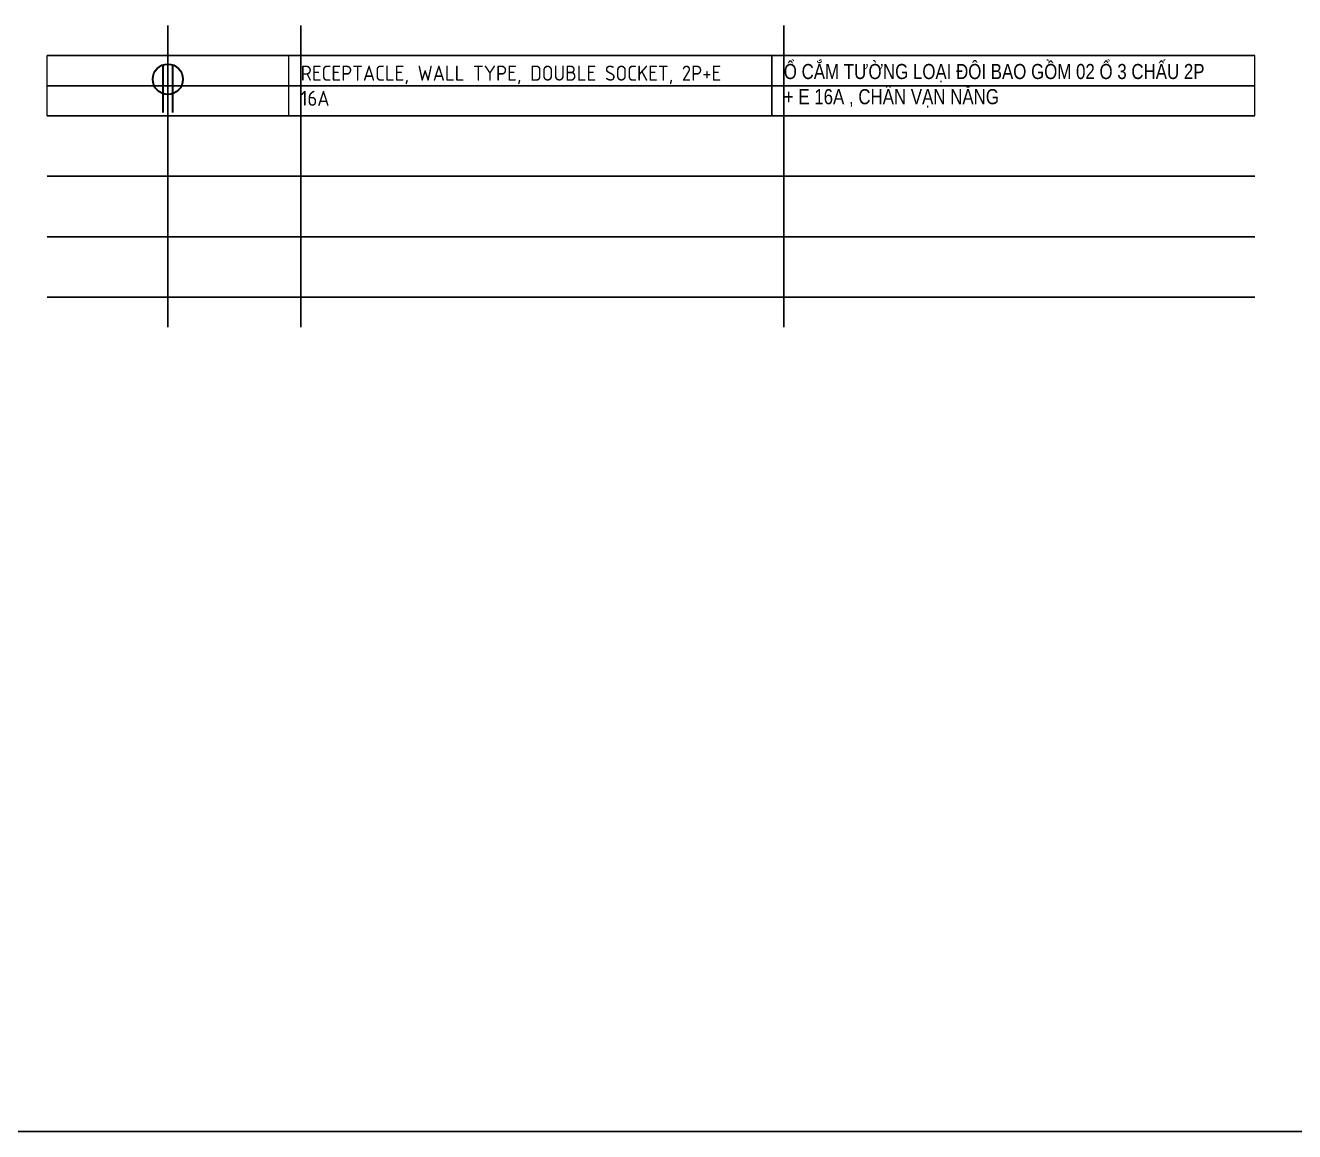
# Model space of a CAD drawing. Header units: millimetres. Extents: x -197 to 1453, y -101 to 618.
# Drawn here: x 941.6 to 1151.8, y -101.4 to 81.8 of the extents above; entities that cross this region are included whole.
import ezdxf

# ---------------------------------------------------------------- set-up
doc = ezdxf.new("R2010")
doc.units = ezdxf.units.MM
doc.layers.add('HC-B_EC0-112 ZONE B-TELEPHONE & DATA SYSTEM SCHEMATIC (200529)$0$GEC-E-POWR-EQPM', color=6, linetype='Continuous', lineweight=35)
for name, color, linetype in [('HC-B_EC0-112 ZONE B-TELEPHONE & DATA SYSTEM SCHEMATIC (200529)$0$GEC-G-ANNO-TEXT-EN', 7, 'Continuous'), ('HC-B_EC0-112 ZONE B-TELEPHONE & DATA SYSTEM SCHEMATIC (200529)$0$GEC-G-ANNO-TEXT-VN', 7, 'Continuous'), ('HC-B_EC0-112 ZONE B-TELEPHONE & DATA SYSTEM SCHEMATIC (200529)$0$xx-219010_E-00_Data & Tel Legends$0$GEC-G-ANNO-TEXT-VN', 7, 'Continuous')]:
    doc.layers.add(name, color=color, linetype=linetype)
doc.layers.add('HC-B_EC0-112 ZONE B-TELEPHONE & DATA SYSTEM SCHEMATIC (200529)$0$GEC-G-LEGENDS-EXT LINES', color=251, linetype='Continuous', plot=False)
doc.layers.add('HC-B_EC0-112 ZONE B-TELEPHONE & DATA SYSTEM SCHEMATIC (200529)$0$xx-219010_E-00_Data & Tel Legends$0$GEC-G-LEGENDS-EXT LINES', color=251, linetype='Continuous', plot=False)
doc.layers.add('HC-B_EC0-112 ZONE B-TELEPHONE & DATA SYSTEM SCHEMATIC (200529)$0$GEC-G-LEGENDS-LINES', color=1, linetype='Continuous', lineweight=20, plot=False)
doc.styles.add('HC-B_EC0-112 ZONE B-TELEPHONE & DATA SYSTEM SCHEMATIC (200529)$0$GEC-EN_Text Style-2.5mm-Isocp', font='isocp.shx', dxfattribs={"height": 2.5})
doc.styles.add('HC-B_EC0-112 ZONE B-TELEPHONE & DATA SYSTEM SCHEMATIC (200529)$0$GEC-EN_Text Style-2.5mm-Isocp_Annotative', font='isocp.shx', dxfattribs={"height": 2.5})
doc.styles.add('HC-B_EC0-112 ZONE B-TELEPHONE & DATA SYSTEM SCHEMATIC (200529)$0$GEC-VN_Text Style-Arial-2.5mm-WF0.8', font='arial_0.ttf', dxfattribs={"width": 0.8, "height": 2.5})

# ---------------------------------------------------------------- blocks, each defined once
blk = doc.blocks.new('HC-B_EC0-112 ZONE B-TELEPHONE & DATA SYSTEM SCHEMATIC (200529)$0$xx-219010_E-00_Data & Tel Legends$0$GEC-G_LEGENDS-LINES')
at = {"layer": 'HC-B_EC0-112 ZONE B-TELEPHONE & DATA SYSTEM SCHEMATIC (200529)$0$xx-219010_E-00_Data & Tel Legends$0$GEC-G-LEGENDS-EXT LINES'}
for p, q in [((2, -10), (2, 0)), ((0, -5), (80, -5))]:
    blk.add_line(p, q, dxfattribs=at)
blk = doc.blocks.new('HC-B_EC0-112 ZONE B-TELEPHONE & DATA SYSTEM SCHEMATIC (200529)$0$xx-219010_E-00_Data & Tel Legends$0$GEC-G_LEGENDS-LINES.1')
at = {"layer": 'HC-B_EC0-112 ZONE B-TELEPHONE & DATA SYSTEM SCHEMATIC (200529)$0$xx-219010_E-00_Data & Tel Legends$0$GEC-G-LEGENDS-EXT LINES'}
for p, q in [((20, -10), (20, 0)), ((0, -5), (40, -5))]:
    blk.add_line(p, q, dxfattribs=at)
blk = doc.blocks.new('HC-B_EC0-112 ZONE B-TELEPHONE & DATA SYSTEM SCHEMATIC (200529)$0$xx-219010_E-00_Data & Tel Legends')
at = {"layer": 'HC-B_EC0-112 ZONE B-TELEPHONE & DATA SYSTEM SCHEMATIC (200529)$0$xx-219010_E-00_Data & Tel Legends$0$GEC-G-ANNO-TEXT-VN'}
for name, p in [('HC-B_EC0-112 ZONE B-TELEPHONE & DATA SYSTEM SCHEMATIC (200529)$0$xx-219010_E-00_Data & Tel Legends$0$GEC-G_LEGENDS-LINES.1', (0, -136.21)), ('HC-B_EC0-112 ZONE B-TELEPHONE & DATA SYSTEM SCHEMATIC (200529)$0$xx-219010_E-00_Data & Tel Legends$0$GEC-G_LEGENDS-LINES', (40, -136.21)), ('HC-B_EC0-112 ZONE B-TELEPHONE & DATA SYSTEM SCHEMATIC (200529)$0$xx-219010_E-00_Data & Tel Legends$0$GEC-G_LEGENDS-LINES', (120, -136.21)), ('HC-B_EC0-112 ZONE B-TELEPHONE & DATA SYSTEM SCHEMATIC (200529)$0$xx-219010_E-00_Data & Tel Legends$0$GEC-G_LEGENDS-LINES.1', (0, -146.21)), ('HC-B_EC0-112 ZONE B-TELEPHONE & DATA SYSTEM SCHEMATIC (200529)$0$xx-219010_E-00_Data & Tel Legends$0$GEC-G_LEGENDS-LINES', (40, -146.21)), ('HC-B_EC0-112 ZONE B-TELEPHONE & DATA SYSTEM SCHEMATIC (200529)$0$xx-219010_E-00_Data & Tel Legends$0$GEC-G_LEGENDS-LINES', (120, -146.21)), ('HC-B_EC0-112 ZONE B-TELEPHONE & DATA SYSTEM SCHEMATIC (200529)$0$xx-219010_E-00_Data & Tel Legends$0$GEC-G_LEGENDS-LINES.1', (0, -156.21)), ('HC-B_EC0-112 ZONE B-TELEPHONE & DATA SYSTEM SCHEMATIC (200529)$0$xx-219010_E-00_Data & Tel Legends$0$GEC-G_LEGENDS-LINES', (40, -156.21)), ('HC-B_EC0-112 ZONE B-TELEPHONE & DATA SYSTEM SCHEMATIC (200529)$0$xx-219010_E-00_Data & Tel Legends$0$GEC-G_LEGENDS-LINES', (120, -156.21)), ('HC-B_EC0-112 ZONE B-TELEPHONE & DATA SYSTEM SCHEMATIC (200529)$0$xx-219010_E-00_Data & Tel Legends$0$GEC-G_LEGENDS-LINES.1', (0, -166.21)), ('HC-B_EC0-112 ZONE B-TELEPHONE & DATA SYSTEM SCHEMATIC (200529)$0$xx-219010_E-00_Data & Tel Legends$0$GEC-G_LEGENDS-LINES', (40, -166.21)), ('HC-B_EC0-112 ZONE B-TELEPHONE & DATA SYSTEM SCHEMATIC (200529)$0$xx-219010_E-00_Data & Tel Legends$0$GEC-G_LEGENDS-LINES', (120, -166.21)), ('HC-B_EC0-112 ZONE B-TELEPHONE & DATA SYSTEM SCHEMATIC (200529)$0$xx-219010_E-00_Data & Tel Legends$0$GEC-G_LEGENDS-LINES.1', (0, -176.21)), ('HC-B_EC0-112 ZONE B-TELEPHONE & DATA SYSTEM SCHEMATIC (200529)$0$xx-219010_E-00_Data & Tel Legends$0$GEC-G_LEGENDS-LINES', (40, -176.21)), ('HC-B_EC0-112 ZONE B-TELEPHONE & DATA SYSTEM SCHEMATIC (200529)$0$xx-219010_E-00_Data & Tel Legends$0$GEC-G_LEGENDS-LINES', (120, -176.21))]:
    blk.add_blockref(name, p, dxfattribs=at)
blk = doc.blocks.new('HC-B_EC0-112 ZONE B-TELEPHONE & DATA SYSTEM SCHEMATIC (200529)$0$GEC-G_LEGENDS-LINES')
at = {"layer": 'HC-B_EC0-112 ZONE B-TELEPHONE & DATA SYSTEM SCHEMATIC (200529)$0$GEC-G-LEGENDS-EXT LINES'}
for p, q in [((2, -10), (2, 0)), ((0, -5), (80, -5))]:
    blk.add_line(p, q, dxfattribs=at)
at = {"layer": 'HC-B_EC0-112 ZONE B-TELEPHONE & DATA SYSTEM SCHEMATIC (200529)$0$GEC-G-LEGENDS-LINES'}
blk.add_lwpolyline([(0, -10), (80, -10), (80, 0), (0, 0)], close=True, dxfattribs=at)
blk = doc.blocks.new('HC-B_EC0-112 ZONE B-TELEPHONE & DATA SYSTEM SCHEMATIC (200529)$0$GEC-G_LEGENDS-LINES.1')
at = {"layer": 'HC-B_EC0-112 ZONE B-TELEPHONE & DATA SYSTEM SCHEMATIC (200529)$0$GEC-G-LEGENDS-EXT LINES'}
for p, q in [((20, -10), (20, 0)), ((0, -5), (40, -5))]:
    blk.add_line(p, q, dxfattribs=at)
at = {"layer": 'HC-B_EC0-112 ZONE B-TELEPHONE & DATA SYSTEM SCHEMATIC (200529)$0$GEC-G-LEGENDS-LINES'}
blk.add_lwpolyline([(0, 0), (40, 0), (40, -10), (0, -10)], close=True, dxfattribs=at)
blk = doc.blocks.new('HC-B_EC0-112 ZONE B-TELEPHONE & DATA SYSTEM SCHEMATIC (200529)$0$GEC-E_REC-DUPLEX-WALL')
for p, q in [((-0.8, 0), (-0.8, 7.86)), ((0.8, 0), (0.8, 7.86))]:
    blk.add_line(p, q)
blk.add_circle((0, 5.49), 2.5)
at = {"color": 7, "style": 'HC-B_EC0-112 ZONE B-TELEPHONE & DATA SYSTEM SCHEMATIC (200529)$0$GEC-EN_Text Style-2.5mm-Isocp_Annotative'}
for tag, p in [('GEC-NAME', (6.14, 10.07)), ('DESCRIPTION-1', (6.14, 6.57)), ('DESCRIPTION-2', (6.14, 3.07)), ('SPARE', (6.14, -0.43))]:
    blk.add_attdef(tag, p, '', height=2.5, dxfattribs=at)
blk = doc.blocks.new('*U183')
at = {"layer": 'HC-B_EC0-112 ZONE B-TELEPHONE & DATA SYSTEM SCHEMATIC (200529)$0$GEC-E-POWR-EQPM'}
blk.add_blockref('HC-B_EC0-112 ZONE B-TELEPHONE & DATA SYSTEM SCHEMATIC (200529)$0$GEC-E_REC-DUPLEX-WALL', (965.22, 67.43), dxfattribs=at)
blk.add_blockref('HC-B_EC0-112 ZONE B-TELEPHONE & DATA SYSTEM SCHEMATIC (200529)$0$GEC-E_REC-DUPLEX-WALL', (965.22, 67.43), dxfattribs=at)
blk.add_blockref('HC-B_EC0-112 ZONE B-TELEPHONE & DATA SYSTEM SCHEMATIC (200529)$0$GEC-E_REC-DUPLEX-WALL', (965.22, 67.43), dxfattribs=at)
blk.add_blockref('HC-B_EC0-112 ZONE B-TELEPHONE & DATA SYSTEM SCHEMATIC (200529)$0$GEC-E_REC-DUPLEX-WALL', (965.22, 67.43), dxfattribs=at)
blk.add_blockref('HC-B_EC0-112 ZONE B-TELEPHONE & DATA SYSTEM SCHEMATIC (200529)$0$GEC-E_REC-DUPLEX-WALL', (965.22, 67.43), dxfattribs=at)
blk.add_blockref('HC-B_EC0-112 ZONE B-TELEPHONE & DATA SYSTEM SCHEMATIC (200529)$0$GEC-E_REC-DUPLEX-WALL', (965.22, 67.43), dxfattribs=at)
blk.add_blockref('HC-B_EC0-112 ZONE B-TELEPHONE & DATA SYSTEM SCHEMATIC (200529)$0$GEC-E_REC-DUPLEX-WALL', (965.22, 67.43), dxfattribs=at)
blk.add_blockref('HC-B_EC0-112 ZONE B-TELEPHONE & DATA SYSTEM SCHEMATIC (200529)$0$GEC-E_REC-DUPLEX-WALL', (965.22, 67.43), dxfattribs=at)
blk.add_blockref('HC-B_EC0-112 ZONE B-TELEPHONE & DATA SYSTEM SCHEMATIC (200529)$0$GEC-E_REC-DUPLEX-WALL', (965.22, 67.43), dxfattribs=at)
blk.add_blockref('HC-B_EC0-112 ZONE B-TELEPHONE & DATA SYSTEM SCHEMATIC (200529)$0$GEC-E_REC-DUPLEX-WALL', (965.22, 67.43), dxfattribs=at)
blk.add_blockref('HC-B_EC0-112 ZONE B-TELEPHONE & DATA SYSTEM SCHEMATIC (200529)$0$GEC-E_REC-DUPLEX-WALL', (965.22, 67.43), dxfattribs=at)
blk.add_blockref('HC-B_EC0-112 ZONE B-TELEPHONE & DATA SYSTEM SCHEMATIC (200529)$0$GEC-E_REC-DUPLEX-WALL', (965.22, 67.43), dxfattribs=at)
blk = doc.blocks.new('HC-B_EC0-112 ZONE B-TELEPHONE & DATA SYSTEM SCHEMATIC (200529)')
blk.add_lwpolyline([(-196.95, 617.68), (1453.09, 617.68), (1453.09, -101.37), (-196.95, -101.37)], close=True)
for name, p in [('HC-B_EC0-112 ZONE B-TELEPHONE & DATA SYSTEM SCHEMATIC (200529)$0$xx-219010_E-00_Data & Tel Legends', (945.22, 218.05)), ('*U183', (0, 0))]:
    blk.add_blockref(name, p)
at = {"layer": 'HC-B_EC0-112 ZONE B-TELEPHONE & DATA SYSTEM SCHEMATIC (200529)$0$GEC-G-ANNO-TEXT-VN'}
for name, p in [('HC-B_EC0-112 ZONE B-TELEPHONE & DATA SYSTEM SCHEMATIC (200529)$0$GEC-G_LEGENDS-LINES.1', (945.22, 76.84)), ('HC-B_EC0-112 ZONE B-TELEPHONE & DATA SYSTEM SCHEMATIC (200529)$0$GEC-G_LEGENDS-LINES', (985.22, 76.84)), ('HC-B_EC0-112 ZONE B-TELEPHONE & DATA SYSTEM SCHEMATIC (200529)$0$GEC-G_LEGENDS-LINES', (1065.22, 76.84))]:
    blk.add_blockref(name, p, dxfattribs=at)
at = {"layer": 'HC-B_EC0-112 ZONE B-TELEPHONE & DATA SYSTEM SCHEMATIC (200529)$0$GEC-G-ANNO-TEXT-EN', "insert": (987.22, 71.84), "char_height": 2.5, "attachment_point": 4, "style": 'HC-B_EC0-112 ZONE B-TELEPHONE & DATA SYSTEM SCHEMATIC (200529)$0$GEC-EN_Text Style-2.5mm-Isocp'}
blk.add_mtext_dynamic_manual_height_columns('RECEPTACLE, WALL TYPE, DOUBLE SOCKET, 2P+E 16A', width=70, gutter_width=12.5, heights=[0], dxfattribs=at)
at = {"layer": 'HC-B_EC0-112 ZONE B-TELEPHONE & DATA SYSTEM SCHEMATIC (200529)$0$GEC-G-ANNO-TEXT-VN', "insert": (1067.22, 71.84), "char_height": 2.5, "attachment_point": 4, "style": 'HC-B_EC0-112 ZONE B-TELEPHONE & DATA SYSTEM SCHEMATIC (200529)$0$GEC-VN_Text Style-Arial-2.5mm-WF0.8'}
blk.add_mtext_dynamic_manual_height_columns('Ổ CẮM TƯỜNG LOẠI ĐÔI BAO GỒM 02 Ổ 3 CHẤU 2P + E 16A , CHÂN VẠN NĂNG', width=70, gutter_width=12.5, heights=[0], dxfattribs=at)

msp = doc.modelspace()

# ---------------------------------------------------------------- block references
msp.add_blockref('HC-B_EC0-112 ZONE B-TELEPHONE & DATA SYSTEM SCHEMATIC (200529)', (0, 0))

doc.saveas('drawing.dxf')
